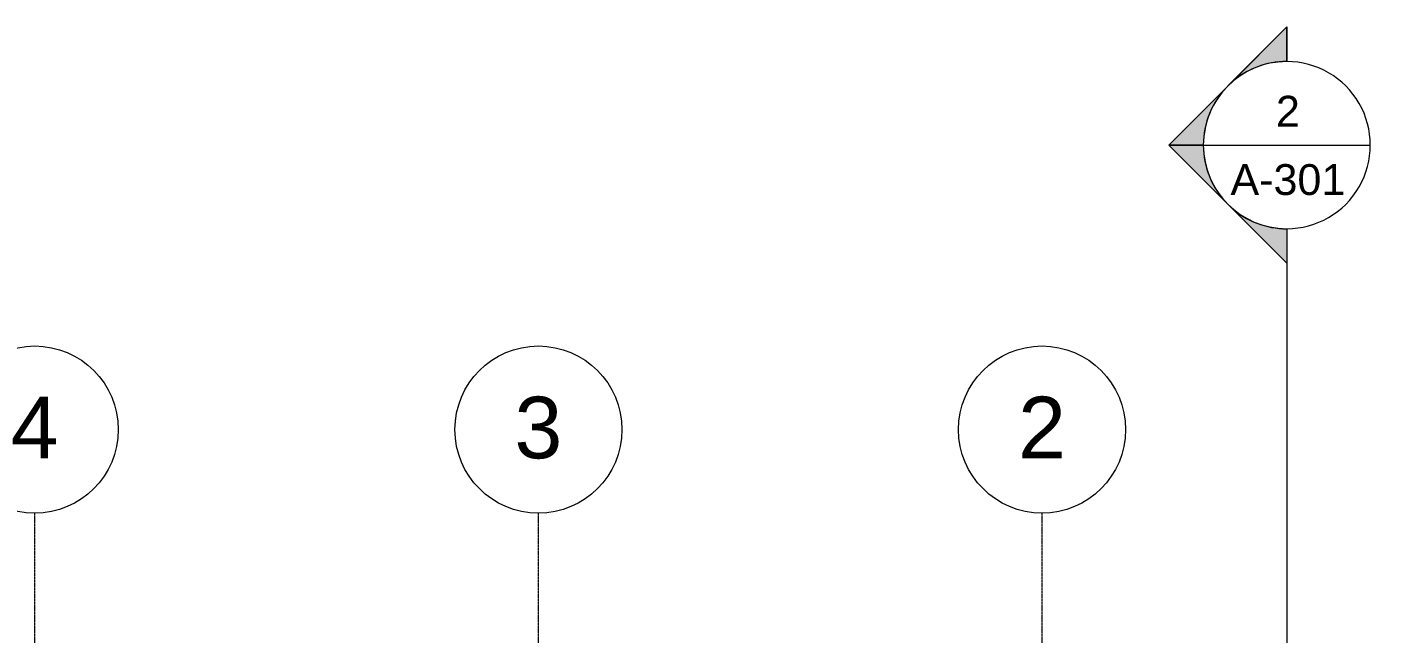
# Model space of a CAD drawing. Header units: inches. Extents: x -54868 to -186, y -265 to 853.
# Drawn here: x -23380 to -22606, y 505 to 853 of the extents above; entities that cross this region are included whole.
import ezdxf

# ---------------------------------------------------------------- set-up
doc = ezdxf.new("R2010")
doc.units = ezdxf.units.IN
doc.header["$MEASUREMENT"] = 0
doc.linetypes.add('Grid Line 1_2_', pattern=[0.8749999999999999, 0.4999999999999999, -0.125, 0.125, -0.125])
for name, color, linetype, lineweight in [('G-ANNO-SYMB', 111, 'Continuous', 9), ('S-GRID', 1, 'Continuous', 9), ('S-GRID-IDEN', 1, 'Continuous', 9)]:
    doc.layers.add(name, color=color, linetype=linetype, lineweight=lineweight)
doc.styles.add('Arial_1', font='arial.ttf', dxfattribs={"height": 35.40718562874248})
doc.styles.add('Arial_2', font='arial.ttf', dxfattribs={"height": 17.70359281437124})

# ---------------------------------------------------------------- blocks, each defined once
blk = doc.blocks.new('Grid - Grid Head - Circle-14747-Section 13')
at = {"layer": 'S-GRID-IDEN'}
blk.add_circle((-22796.39022535237, 621.7647821060497), 48, dxfattribs=at)
blk = doc.blocks.new('Section - Section Head - Filled-1526-Section 13')
at = {"layer": 'G-ANNO-SYMB'}
h = blk.add_hatch(color=256, dxfattribs=at)
edge = h.paths.add_edge_path(flags=0)
edge.add_arc((-25390.89967381894, 593.1570754422742), 48.06247118192713, 89.99999999999989, 132.0783950246226, ccw=False)
edge.add_line((-25390.89967381894, 641.2195466242014), (-25390.89967381894, 661.0393264361825))
edge.add_line((-25390.89967381894, 661.0393264361825), (-25423.10858453222, 628.8304157229086))
h = blk.add_hatch(color=256, dxfattribs=at)
edge = h.paths.add_edge_path(flags=0)
edge.add_line((-25424.8407993159, 627.0982009392283), (-25458.78192481285, 593.1570754422742))
edge.add_line((-25458.78192481285, 593.1570754422742), (-25438.89967381894, 593.157075442274))
edge.add_arc((-25390.89967381894, 593.1570754422735), 48.00000000000296, 135, 179.9999999999995, ccw=False)
h = blk.add_hatch(color=256, dxfattribs=at)
edge = h.paths.add_edge_path(flags=0)
edge.add_arc((-25390.89967381894, 593.157075442274), 47.99999999999977, 180.0000000000001, 224.9999999999984, ccw=False)
edge.add_line((-25438.89967381894, 593.1570754422742), (-25458.78192481285, 593.1570754422743))
edge.add_line((-25458.78192481285, 593.1570754422743), (-25424.8407993159, 559.21594994532))
h = blk.add_hatch(color=256, dxfattribs=at)
edge = h.paths.add_edge_path(flags=0)
edge.add_line((-25423.10858453222, 557.4837351616393), (-25390.89967381894, 525.2748244483652))
edge.add_line((-25390.89967381894, 525.2748244483652), (-25390.89967381894, 545.0946042603463))
edge.add_arc((-25390.89967381894, 593.1570754422737), 48.06247118192778, 227.9216049753765, 270, ccw=False)
for p, q in [((-25458.78192481285, 593.1570754422743), (-25390.89967381894, 661.0393264361825)), ((-25423.10858453222, 628.8304157229086), (-25390.89967381894, 661.0393264361825)), ((-25390.89967381894, 641.157075442274), (-25390.89967381894, 661.0393264361825)), ((-25390.89967381894, 661.0393264361825), (-25390.89967381894, 641.2195466242014)), ((-25458.78192481285, 593.1570754422742), (-25424.8407993159, 627.0982009392283)), ((-25458.78192481285, 593.1570754422743), (-25390.89967381894, 525.2748244483656)), ((-25438.89967381894, 593.157075442274), (-25458.78192481285, 593.1570754422742)), ((-25424.8407993159, 559.21594994532), (-25458.78192481285, 593.1570754422743)), ((-25458.78192481285, 593.1570754422743), (-25438.89967381894, 593.1570754422742)), ((-25390.89967381894, 525.2748244483652), (-25423.10858453222, 557.4837351616393)), ((-25390.89967381894, 545.157075442274), (-25390.89967381894, 525.2748244483656)), ((-25390.89967381894, 545.0946042603463), (-25390.89967381894, 525.2748244483652))]:
    blk.add_line(p, q, dxfattribs=at)
for centre, radius, start, end in [((-25390.89967381894, 593.157075442274), 47.99999999999989, 89.99999999999987, 269.9999999999995), ((-25390.89967381894, 593.1570754422742), 48.06247118192713, 89.99999999999953, 132.0783950246223), ((-25390.89967381894, 593.157075442274), 47.99999999999989, 269.9999999999995, 89.99999999999987), ((-25390.89967381894, 593.1570754422735), 48.00000000000296, 134.9999999999997, 179.9999999999992), ((-25390.89967381894, 593.157075442274), 47.99999999999977, 179.9999999999997, 224.999999999998), ((-25390.89967381894, 593.1570754422737), 48.06247118192778, 227.9216049753762, 269.9999999999996)]:
    blk.add_arc(centre, radius, start, end, dxfattribs=at)

msp = doc.modelspace()

# ---------------------------------------------------------------- linework, layer by layer
at = {"layer": 'G-ANNO-SYMB'}
for p, q in [((-22703.70861396717, 785.1570754422739), (-22607.70861396717, 785.1570754422739)), ((-22655.70861396719, 737.1570754422745), (-22655.70861396719, -54.81696767603199))]:
    msp.add_line(p, q, dxfattribs=at)
at = {"layer": 'S-GRID', "linetype": 'Grid Line 1_2_'}
for p, q in [((-23375.39022535239, -131.9999999999999), (-23375.39022535239, 573.7647821060501)), ((-23085.89022535239, -131.9999999999999), (-23085.89022535239, 573.7647821060501)), ((-22796.39022535239, -131.9999999999999), (-22796.39022535239, 573.7647821060501))]:
    msp.add_line(p, q, dxfattribs=at)

# ---------------------------------------------------------------- block references
at = {"layer": 'G-ANNO-SYMB'}
msp.add_blockref('Section - Section Head - Filled-1526-Section 13', (2735.191059851783, 191.9999999999997), dxfattribs=at)
at = {"layer": 'S-GRID-IDEN'}
for p in [(-578.9999999999878, 0), (-289.4999999999852, 0), (0, 0)]:
    msp.add_blockref('Grid - Grid Head - Circle-14747-Section 13', p, dxfattribs=at)

# ---------------------------------------------------------------- texts
at = {"layer": 'G-ANNO-SYMB', "char_height": 17.70359281437124, "attachment_point": 2, "line_spacing_factor": 0.9385317878468563, "style": 'Arial_2'}
for s, insert, width in [('2', (-22655.0938740053, 813.4953245809786), 16.41599999999998), ('A-301', (-22655.0938740053, 774.222836202313), 78.62399999999991)]:
    msp.add_mtext(s, dxfattribs=dict(at, insert=insert, width=width))

# ---------------------------------------------------------------- next in the draw order: texts
at = {"layer": 'S-GRID-IDEN', "char_height": 35.40718562874248, "width": 32.83199999999997, "attachment_point": 2, "line_spacing_factor": 0.9385317878468563, "style": 'Arial_1', "bg_fill": 3, "box_fill_scale": 1.25, "bg_fill_color": 0, "bg_fill_transparency": 0}
for s, insert in [('4', (-23375.39945265444, 640.6385190159152)), ('3', (-23085.89945265444, 640.6385190159152)), ('2', (-22796.39945265444, 640.6385190159152))]:
    msp.add_mtext(s, dxfattribs=dict(at, insert=insert))

doc.saveas('drawing.dxf')
